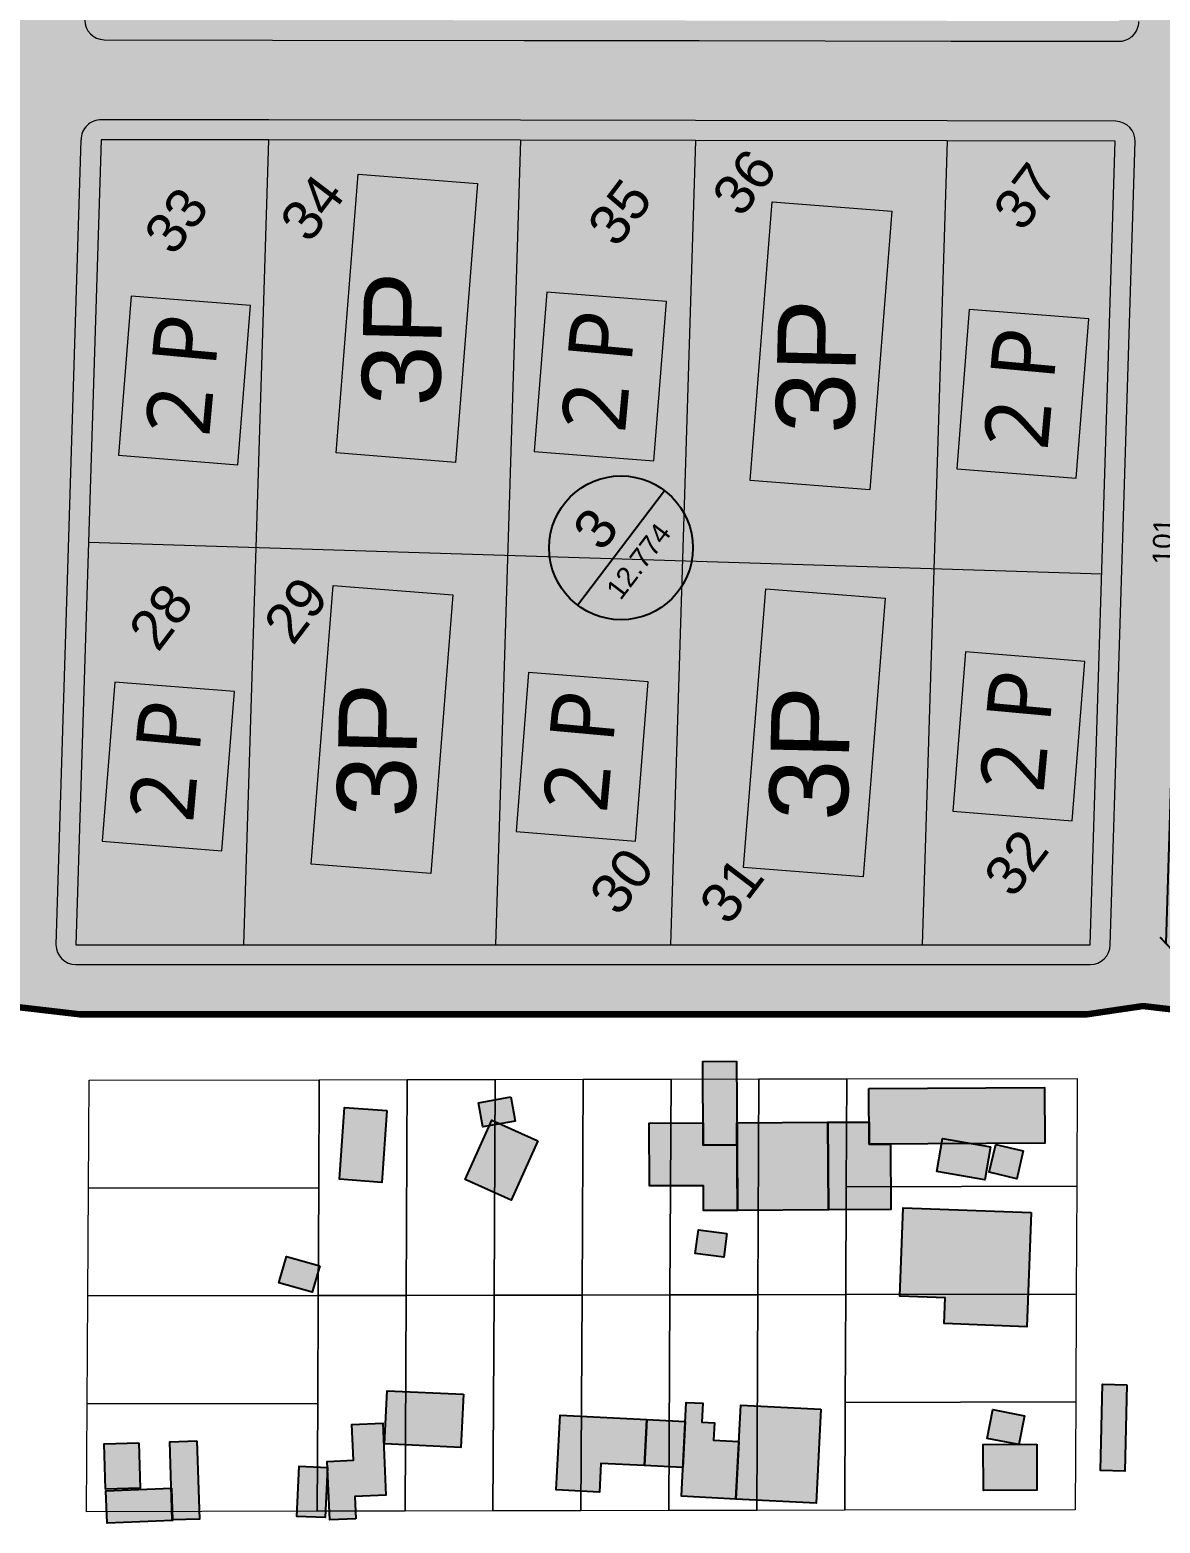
# Model space of a CAD drawing. Header units: millimetres. Extents: x -71 to 10084, y -63 to 6230.
# Drawn here: x 9337.6 to 9479, y 2729.4 to 2916.3 of the extents above; entities that cross this region are included whole.
import ezdxf
from ezdxf.enums import TextEntityAlignment as Align

# ---------------------------------------------------------------- set-up
doc = ezdxf.new("R2010")
doc.units = ezdxf.units.MM
for name, color, linetype, lineweight, true_color in [('000.TEJIDO', 214, 'Continuous', 5, 0xac029b), ('0000PARCELAS', 252, 'Continuous', 5, 0x969696), ('0000VEREDAS', 252, 'Continuous', 5, 0xa58d95), ('000CUADRAS', 251, 'Continuous', 5, 0x575757), ('00CALLES PROPUESTAS SECUNDARIAS', 18, 'Continuous', 30, 0x000000), ('01. Manzanas Esc. Urbana', 254, 'Continuous', 5, 0xcccccc), ('01. Parcelas Esc. Urbana', 8, 'Continuous', 5, 0x808080), ('COTAS', 154, 'Continuous', 5, 0x004f9e)]:
    doc.layers.add(name, color=color, linetype=linetype, lineweight=lineweight, true_color=true_color)
doc.layers.add('5 Claves calificaciones', color=22, linetype='Continuous', lineweight=25)
for name, color, linetype in [('Edificaciones Pilar', 50, 'Continuous'), ('LT-AMBITO', 1, 'Continuous'), ('LT-SIST CALZADAS', 8, 'Continuous'), ('LT-SIST VEREDAS', 9, 'Continuous'), ('LT-ZONA R1', 2, 'Continuous'), ('LT-ZONA R2', 30, 'Continuous')]:
    doc.layers.add(name, color=color, linetype=linetype)
doc.styles.add('Arial', font='arial.ttf')
doc.styles.add('ES_TEXTO PARA BLOQUES', font='arial.ttf')
doc.styles.add('LOCALES', font='@Yu Gothic.ttf', dxfattribs={"height": 2})
doc.dimstyles.new('1000', dxfattribs={"dimtxt": 2.5, "dimasz": 1.5, "dimexe": 1.25, "dimexo": 0.625, "dimtad": 1, "dimdec": 0, "dimtxsty": 'Arial', "dimblk": 'ARCHTICK', "dimcen": 2.5, "dimse1": 1, "dimse2": 1, "dimazin": 3, "dimtfac": 1, "dimtdec": 0, "dimtmove": 2, "dimatfit": 3})

# ---------------------------------------------------------------- blocks, each defined once
blk = doc.blocks.new('_ArchTick')
at = {"color": 0, "linetype": 'ByBlock', "const_width": 0.15}
blk.add_lwpolyline([(-0.5, -0.5), (0.5, 0.5)], dxfattribs=at)
blk = doc.blocks.new('*D224')
at = {"layer": 'COTAS', "color": 0, "linetype": 'Continuous', "lineweight": -2, "transparency": 16777216}
blk.add_line((9482.84, 2902.49), (9479.72, 2801.93), dxfattribs=at)
at = {"layer": 'COTAS', "color": 0, "linetype": 'Continuous', "lineweight": -2, "transparency": 16777216, "xscale": 1.5, "yscale": 1.5, "zscale": 1.5}
for p, rotation in [((9482.84, 2902.49), 88.21826318351017), ((9479.72, 2801.93), -91.78173681648981)]:
    blk.add_blockref('_ArchTick', p, dxfattribs=dict(at, rotation=rotation))
at = {"layer": 'COTAS', "color": 0, "linetype": 'Continuous', "transparency": 16777216, "insert": (9479.38, 2852.27), "char_height": 2.5, "attachment_point": 5, "rotation": 88.2183, "style": 'Arial'}
blk.add_mtext('101', dxfattribs=at)
blk = doc.blocks.new('10 X 30')
at = {"linetype": 'Continuous', "true_color": 0x2776bb, "transparency": 33554480}
h = blk.add_hatch(color=152, dxfattribs=at)
h.dxf.hatch_style = 1
h.paths.add_polyline_path([(29.44, 18.93), (21.33, 31.54), (-8.11, 12.62), (0, 0)])
at = {"layer": '000.TEJIDO', "linetype": 'Continuous'}
blk.add_lwpolyline([(0, 0), (-8.11, 12.62), (21.33, 31.54), (29.44, 18.93), (0, 0)], dxfattribs=at)
at = {"layer": '00CALLES PROPUESTAS SECUNDARIAS', "linetype": 'Continuous', "insert": (-1.43, 13.73), "char_height": 9.833, "attachment_point": 1, "rotation": 35.9341, "style": 'ES_TEXTO PARA BLOQUES'}
blk.add_mtext_dynamic_manual_height_columns('{\\C256;\\c0;3P}', width=62.6108, gutter_width=49.17, heights=[0], dxfattribs=at)
blk = doc.blocks.new('20X15')
at = {"layer": '000.TEJIDO', "linetype": 'Continuous', "true_color": 0xf8991e, "transparency": 33554687}
h = blk.add_hatch(color=30, dxfattribs=at)
h.dxf.hatch_style = 1
h.paths.add_polyline_path([(0, 0), (16.82, 10.81), (8.71, 23.43), (-8.11, 12.62)])
at = {"layer": '000.TEJIDO', "linetype": 'Continuous'}
blk.add_lwpolyline([(0, 0), (16.82, 10.81), (8.71, 23.43), (-8.11, 12.62)], close=True, dxfattribs=at)
at = {"linetype": 'Continuous', "insert": (-3.73, 11.75), "char_height": 8.0429, "width": 43.0575, "attachment_point": 1, "rotation": 31.9909, "style": 'LOCALES'}
blk.add_mtext('{\\C256;\\c0;2 P}', dxfattribs=at)

msp = doc.modelspace()

# ---------------------------------------------------------------- hatches: boundary and pattern name
at = {"layer": 'COTAS', "linetype": 'Continuous', "true_color": 0xf4ee51, "transparency": 33554472}
h = msp.add_hatch(color=41, dxfattribs=at)
h.dxf.hatch_style = 1
h.paths.add_polyline_path([(9346.49, 2902.51), (9343.35, 2801.76), (9470.25, 2801.76), (9473.38, 2902.33)])
at = {"layer": 'Edificaciones Pilar', "transparency": 33554559}
for points in [[(9426.02, 2787.17), (9426.07, 2776.7), (9421.84, 2776.68), (9421.78, 2787.15), (9426.02, 2787.17)], [(9442.57, 2783.77), (9464.52, 2783.88), (9464.56, 2776.91), (9442.6, 2776.79), (9442.57, 2783.77)], [(9382.27, 2780.99), (9381.62, 2772.01), (9376.31, 2772.4), (9376.96, 2781.37), (9382.27, 2780.99)], [(9397.77, 2782.7), (9398.31, 2779.69), (9394.26, 2778.96), (9393.72, 2781.97), (9397.77, 2782.7)], [(9401.14, 2777.2), (9397.81, 2769.8), (9392.07, 2772.38), (9395.4, 2779.79), (9401.14, 2777.2)], [(9426.07, 2776.7), (9426.11, 2768.5), (9421.88, 2768.48), (9421.87, 2771.59), (9415.1, 2771.56), (9415.06, 2779.42), (9421.83, 2779.45), (9421.84, 2776.68), (9426.07, 2776.7)], [(9437.44, 2779.54), (9437.5, 2768.56), (9426.11, 2768.5), (9426.06, 2779.48), (9437.44, 2779.54)], [(9445.26, 2776.8), (9445.31, 2768.6), (9437.5, 2768.56), (9437.44, 2779.54), (9442.59, 2779.56), (9442.6, 2776.79), (9445.26, 2776.8)], [(9457.78, 2776.45), (9457.06, 2772.34), (9451.05, 2773.39), (9451.76, 2777.5), (9457.78, 2776.45)], [(9461.88, 2775.95), (9461.06, 2772.47), (9457.63, 2773.27), (9458.44, 2776.75), (9461.88, 2775.95)], [(9462.87, 2768.22), (9462.32, 2753.93), (9451.97, 2754.33), (9452.09, 2757.54), (9446.45, 2757.75), (9446.87, 2768.83), (9462.87, 2768.22)], [(9424.81, 2765.6), (9424.42, 2762.64), (9420.84, 2763.1), (9421.23, 2766.07), (9424.81, 2765.6)], [(9373.86, 2761.55), (9372.92, 2758.25), (9368.75, 2759.45), (9369.69, 2762.74), (9373.86, 2761.55)], [(9391.84, 2745.49), (9391.53, 2738.83), (9381.97, 2739.28), (9382.28, 2745.94), (9391.84, 2745.49)], [(9474.84, 2746.68), (9474.57, 2735.86), (9471.54, 2735.94), (9471.81, 2746.76), (9474.84, 2746.68)], [(9426.3, 2739.59), (9425.93, 2732.37), (9419.11, 2732.72), (9419.71, 2744.48), (9421.77, 2744.38), (9421.65, 2741.98), (9423.25, 2741.9), (9423.14, 2739.75), (9426.3, 2739.59)], [(9436.56, 2743.63), (9435.96, 2731.87), (9425.93, 2732.37), (9426.53, 2744.14), (9436.56, 2743.63)], [(9378.39, 2729.91), (9375.12, 2729.77), (9374.8, 2737.09), (9378.07, 2737.23), (9377.87, 2741.71), (9381.73, 2741.88), (9382.13, 2732.88), (9378.26, 2732.71), (9378.39, 2729.91)], [(9414.79, 2742.33), (9414.5, 2736.57), (9409.02, 2736.84), (9408.84, 2733.24), (9403.44, 2733.52), (9403.92, 2742.88), (9414.79, 2742.33)], [(9419.59, 2742.08), (9419.29, 2736.32), (9414.5, 2736.57), (9414.79, 2742.33), (9419.59, 2742.08)], [(9462.04, 2742.8), (9461.32, 2739.19), (9457.37, 2739.97), (9458.08, 2743.58), (9462.04, 2742.8)], [(9351.21, 2739.43), (9351.38, 2733.74), (9347.05, 2733.61), (9346.88, 2739.3), (9351.21, 2739.43)], [(9358.49, 2739.66), (9358.79, 2729.87), (9355.41, 2729.77), (9355.11, 2739.55), (9358.49, 2739.66)], [(9463.57, 2739.23), (9463.6, 2733.47), (9456.9, 2733.43), (9456.87, 2739.2), (9463.57, 2739.23)], [(9374.84, 2736.34), (9374.54, 2730.05), (9370.97, 2730.21), (9371.27, 2736.51), (9374.84, 2736.34)], [(9355.29, 2733.73), (9355.45, 2729.68), (9347.26, 2729.36), (9347.11, 2733.4), (9355.29, 2733.73)]]:
    msp.add_hatch(color=256, dxfattribs=at).paths.add_polyline_path(points, flags=0)
at = {"layer": 'LT-SIST CALZADAS', "transparency": 33554559}
h = msp.add_hatch(color=256, dxfattribs=at)
h.paths.add_polyline_path([(9072.34, 2896.74), (9070.31, 2904.51), (9074.54, 2910.67), (9076.29, 2915.51), (9094.48, 3024.53), (9094.64, 3029.84), (9092.62, 3037.61), (9096.94, 3043.92), (9098.69, 3048.84), (9116.09, 3153.47), (9116.25, 3158.79), (9113.52, 3170.16), (9127.18, 3173.69), (9216.03, 3173.57), (9219.25, 3173.4), (9227.18, 3169.38), (9232.81, 3168.74), (9242.98, 3171.04), (9804.24, 3170.27), (9792.5, 3122.28), (9791.95, 3116.75), (9793, 3111.44), (9795.52, 3106.65), (9799.3, 3102.78), (9806.25, 3098.72), (9806.25, 3054.95), (9786.97, 3055.09), (9779.87, 3053.21), (9776.73, 3051.27), (9772.88, 3047.31), (9770.36, 3042.4), (9769.52, 3038.8), (9765.64, 2917.16), (9764.38, 2910.21), (9765.14, 2901.26), (9761.38, 2793.46), (9618.18, 2793.04), (9611.27, 2794.06), (9602.6, 2793.04), (9485.78, 2793.04), (9476.86, 2794.08), (9469.83, 2793.04), (9343.87, 2793.04), (9334.95, 2794.08), (9327.92, 2793.04), (9203.37, 2793.04), (9196.23, 2794.08), (9187.59, 2793.04), (9056.24, 2793.04), (9057.48, 2803.7), (9072.18, 2891.42)])
h.paths.add_polyline_path([(9346.62, 2905.04), (9346.11, 2905), (9345.63, 2904.87), (9345.19, 2904.64), (9344.79, 2904.33), (9344.47, 2903.95), (9344.23, 2903.51), (9344.08, 2903.04), (9344.03, 2902.52), (9340.9, 2801.8), (9340.95, 2801.28), (9341.09, 2800.81), (9341.63, 2800.02), (9342.42, 2799.48), (9342.89, 2799.34), (9343.4, 2799.29), (9364.4, 2799.29), (9449.3, 2799.29), (9470.3, 2799.29), (9470.8, 2799.34), (9471.27, 2799.48), (9472.07, 2800.02), (9472.6, 2800.81), (9472.75, 2801.28), (9472.8, 2801.8), (9475.93, 2902.29), (9475.89, 2902.79), (9475.76, 2903.27), (9475.25, 2904.08), (9474.47, 2904.64), (9474.01, 2904.8), (9473.5, 2904.86), (9452.43, 2904.89), (9420.93, 2904.94), (9399.03, 2904.97), (9367.53, 2905.01)], flags=16)
h.paths.add_polyline_path([(9201.97, 2799.56), (9202.42, 2799.38), (9202.95, 2799.29), (9255.15, 2799.29), (9276.34, 2799.29), (9307.59, 2799.29), (9328.39, 2799.29), (9328.89, 2799.34), (9329.36, 2799.48), (9330.16, 2800.02), (9330.69, 2800.81), (9330.84, 2801.28), (9330.89, 2801.8), (9334.02, 2902.48), (9333.99, 2902.97), (9333.86, 2903.44), (9333.65, 2903.88), (9333.35, 2904.27), (9332.97, 2904.59), (9332.55, 2904.84), (9332.09, 2904.99), (9331.59, 2905.06), (9311.53, 2905.08), (9281.53, 2905.13), (9261.08, 2905.15), (9231.08, 2905.19), (9210.67, 2905.22), (9210.67, 2905.18), (9210.3, 2905.1), (9209.85, 2904.9), (9209.45, 2904.62), (9209.11, 2904.27), (9208.84, 2903.86), (9208.67, 2903.4), (9208.58, 2902.92), (9200.61, 2801.98), (9200.62, 2801.49), (9200.72, 2801.02), (9200.92, 2800.57), (9201.2, 2800.16), (9201.56, 2799.82)], flags=16)
h.paths.add_polyline_path([(9063.57, 2802.2), (9063.53, 2801.7), (9063.6, 2801.21), (9064, 2800.34), (9064.69, 2799.68), (9065.04, 2799.5), (9064.99, 2799.29), (9188.06, 2799.29), (9188.56, 2799.34), (9189.03, 2799.48), (9189.82, 2800.02), (9190.36, 2800.81), (9190.48, 2801.19), (9190.52, 2801.19), (9198.52, 2902.54), (9198.51, 2903.06), (9198.39, 2903.56), (9198.17, 2904.02), (9197.86, 2904.44), (9197.48, 2904.78), (9197.03, 2905.03), (9196.54, 2905.19), (9196.03, 2905.24), (9082.79, 2905.4), (9082.79, 2905.38), (9082.31, 2905.31), (9081.81, 2905.11), (9081.36, 2904.8), (9080.99, 2904.41), (9080.71, 2903.95), (9080.55, 2903.49), (9077.47, 2903.83), (9077.33, 2902.81), (9080.34, 2902.31)], flags=16)
h.paths.add_polyline_path([(9211.25, 2915.43), (9211.74, 2915.27), (9212.25, 2915.22), (9232.25, 2915.19), (9262.25, 2915.15), (9281.99, 2915.12), (9311.99, 2915.08), (9331.9, 2915.06), (9332.41, 2915.09), (9332.89, 2915.22), (9333.34, 2915.45), (9333.73, 2915.76), (9334.05, 2916.14), (9334.29, 2916.58), (9334.44, 2917.05), (9334.49, 2917.57), (9338.16, 3035.61), (9338.13, 3036.11), (9338, 3036.59), (9337.77, 3037.03), (9337.46, 3037.43), (9337.08, 3037.75), (9336.64, 3037.99), (9336.17, 3038.14), (9335.67, 3038.19), (9278.63, 3038.27), (9221.18, 3038.35), (9221.18, 3038.31), (9220.77, 3038.21), (9220.3, 3037.99), (9219.89, 3037.68), (9219.55, 3037.29), (9219.29, 3036.85), (9219.16, 3036.44), (9219.12, 3036.45), (9209.76, 2917.92), (9209.78, 2917.4), (9209.89, 2916.9), (9210.11, 2916.44), (9210.42, 2916.02), (9210.81, 2915.68)], flags=16)
h.paths.add_polyline_path([(9102.64, 3035.41), (9082.85, 2917.28), (9083.07, 2917.3), (9083.18, 2916.94), (9083.4, 2916.51), (9083.72, 2916.13), (9084.1, 2915.81), (9084.53, 2915.58), (9084.99, 2915.44), (9085.48, 2915.39), (9197.21, 2915.24), (9197.72, 2915.29), (9198.18, 2915.44), (9198.98, 2915.97), (9199.51, 2916.77), (9199.63, 2917.14), (9199.67, 2917.14), (9201.75, 2943.46), (9204.37, 2976.61), (9206.98, 3009.75), (9209.03, 3035.67), (9209.02, 3036.19), (9208.9, 3036.68), (9208.68, 3037.15), (9208.38, 3037.56), (9207.99, 3037.9), (9207.54, 3038.15), (9207.06, 3038.31), (9206.54, 3038.37), (9105.09, 3038.5), (9105.09, 3038.49), (9104.62, 3038.41), (9104.12, 3038.22), (9103.66, 3037.91), (9103.29, 3037.52), (9103.01, 3037.06), (9102.86, 3036.6), (9099.78, 3036.94), (9099.64, 3035.92)], flags=16)
h.paths.add_polyline_path([(9220.46, 3049.89), (9220.69, 3049.46), (9221, 3049.08), (9221.38, 3048.77), (9221.81, 3048.53), (9222.27, 3048.39), (9222.76, 3048.34), (9336.04, 3048.19), (9336.56, 3048.23), (9337.03, 3048.36), (9337.48, 3048.58), (9337.87, 3048.89), (9338.2, 3049.28), (9338.43, 3049.71), (9338.58, 3050.19), (9338.63, 3050.71), (9339.22, 3069.5), (9341.18, 3132.49), (9341.16, 3132.49), (9341.09, 3132.96), (9340.91, 3133.45), (9340.61, 3133.91), (9340.23, 3134.29), (9339.78, 3134.57), (9339.34, 3134.73), (9339.34, 3134.75), (9231.17, 3154.12), (9230.68, 3154.16), (9230.19, 3154.1), (9229.73, 3153.95), (9229.3, 3153.71), (9228.92, 3153.39), (9228.62, 3153.01), (9228.45, 3152.67), (9228.3, 3152.71), (9222.27, 3076.29), (9220.26, 3050.89), (9220.32, 3050.36)], flags=16)
h.paths.add_polyline_path([(9124.62, 3166), (9124.46, 3165.54), (9121.38, 3165.88), (9121.24, 3164.86), (9124.25, 3164.36), (9105.27, 3051.1), (9105.45, 3050.13), (9105.88, 3049.39), (9106.54, 3048.83), (9107.47, 3048.5), (9208.13, 3048.36), (9208.12, 3048.4), (9208.54, 3048.5), (9209, 3048.72), (9209.42, 3049.03), (9209.76, 3049.41), (9210.01, 3049.86), (9210.14, 3050.27), (9210.18, 3050.26), (9214.53, 3106.72), (9218.99, 3164.63), (9218.98, 3165.15), (9218.86, 3165.64), (9218.65, 3166.11), (9218.34, 3166.52), (9217.95, 3166.86), (9217.51, 3167.11), (9217.02, 3167.27), (9216.51, 3167.32), (9126.7, 3167.44), (9126.7, 3167.43), (9126.22, 3167.36), (9125.72, 3167.16), (9125.27, 3166.85), (9124.9, 3166.46)], flags=16)
h.paths.add_polyline_path([(9755.04, 2799.99), (9755.58, 2800.77), (9755.8, 2801.72), (9758.91, 2901.86), (9758.88, 2902.37), (9758.75, 2902.85), (9758.53, 2903.3), (9758.22, 2903.7), (9757.84, 2904.03), (9757.4, 2904.28), (9756.92, 2904.43), (9756.42, 2904.48), (9733.92, 2904.51), (9700.17, 2904.56), (9677.46, 2904.59), (9643.71, 2904.63), (9621.3, 2904.66), (9620.78, 2904.63), (9620.3, 2904.49), (9619.86, 2904.27), (9619.46, 2903.96), (9619.14, 2903.58), (9618.9, 2903.14), (9618.75, 2902.67), (9618.7, 2902.17), (9615.63, 2801.88), (9615.66, 2801.32), (9615.82, 2800.78), (9616.08, 2800.3), (9616.46, 2799.88), (9616.92, 2799.56), (9617.43, 2799.35), (9617.78, 2799.29), (9674.33, 2799.29), (9697.05, 2799.29), (9730.8, 2799.29), (9753.3, 2799.29), (9754.25, 2799.48)], flags=16)
h.paths.add_polyline_path([(9488.53, 2904.84), (9488.01, 2904.81), (9487.53, 2904.68), (9487.09, 2904.45), (9486.69, 2904.14), (9486.37, 2903.76), (9486.13, 2903.32), (9485.98, 2902.85), (9485.93, 2902.33), (9482.8, 2801.8), (9482.86, 2801.28), (9483, 2800.81), (9483.54, 2800.02), (9484.33, 2799.48), (9484.8, 2799.34), (9485.31, 2799.29), (9583.57, 2799.29), (9603.07, 2799.29), (9603.58, 2799.34), (9604.05, 2799.48), (9604.84, 2800.02), (9605.38, 2800.81), (9605.52, 2801.28), (9605.58, 2801.8), (9608.7, 2902.11), (9608.66, 2902.61), (9608.53, 2903.09), (9608.3, 2903.53), (9607.99, 2903.92), (9607.61, 2904.25), (9607.17, 2904.48), (9606.7, 2904.63), (9606.2, 2904.68), (9586.7, 2904.71), (9557.45, 2904.75), (9537.19, 2904.78), (9507.94, 2904.82)], flags=16)
h.paths.add_polyline_path([(9348.17, 3035.66), (9344.5, 2917.54), (9344.68, 2916.58), (9345.2, 2915.8), (9345.97, 2915.26), (9346.92, 2915.04), (9367.99, 2915.01), (9399.49, 2914.96), (9421.39, 2914.93), (9452.89, 2914.89), (9473.8, 2914.86), (9474.32, 2914.9), (9474.79, 2915.03), (9475.24, 2915.26), (9475.63, 2915.57), (9475.96, 2915.95), (9476.19, 2916.39), (9476.34, 2916.86), (9476.39, 2917.38), (9480.07, 3035.42), (9480.03, 3035.92), (9479.9, 3036.4), (9479.68, 3036.84), (9479.36, 3037.24), (9478.98, 3037.56), (9478.54, 3037.8), (9478.07, 3037.95), (9477.57, 3038), (9456.57, 3038.03), (9425.07, 3038.07), (9403.18, 3038.1), (9371.68, 3038.14), (9350.77, 3038.17), (9350.25, 3038.13), (9349.77, 3038), (9349.33, 3037.78), (9348.93, 3037.47), (9348.61, 3037.08), (9348.37, 3036.65), (9348.22, 3036.17)], flags=16)
h.paths.add_polyline_path([(9619.36, 2916.21), (9619.59, 2915.78), (9619.9, 2915.4), (9620.28, 2915.08), (9620.71, 2914.85), (9621.18, 2914.71), (9621.67, 2914.66), (9756.92, 2914.48), (9757.86, 2914.68), (9758.63, 2915.2), (9759.16, 2915.96), (9759.38, 2916.9), (9763.69, 3055.63), (9766.76, 3055.53), (9766.81, 3056.62), (9763.71, 3056.83), (9763.65, 3057.3), (9763.46, 3057.8), (9763.17, 3058.25), (9762.79, 3058.63), (9762.34, 3058.92), (9761.9, 3059.08), (9761.9, 3059.09), (9627.2, 3083.21), (9626.71, 3083.25), (9626.22, 3083.19), (9625.76, 3083.04), (9625.33, 3082.8), (9624.96, 3082.48), (9624.65, 3082.1), (9624.48, 3081.76), (9624.29, 3081.82), (9619.17, 2917.17), (9619.22, 2916.68)], flags=16)
h.paths.add_polyline_path([(9492.92, 3106.12), (9492.61, 3105.74), (9492.44, 3105.4), (9492.25, 3105.46), (9491.44, 3079.32), (9490.44, 3047.33), (9489.45, 3015.35), (9488.45, 2983.36), (9487.46, 2951.38), (9486.4, 2917.35), (9486.59, 2916.39), (9487.1, 2915.6), (9487.87, 2915.06), (9488.83, 2914.84), (9606.57, 2914.68), (9607.09, 2914.72), (9607.56, 2914.85), (9608.01, 2915.08), (9608.4, 2915.39), (9608.73, 2915.77), (9608.96, 2916.21), (9609.11, 2916.68), (9609.16, 2917.2), (9614.34, 3083.58), (9614.32, 3083.58), (9614.26, 3084.05), (9614.07, 3084.55), (9613.78, 3085), (9613.39, 3085.38), (9612.94, 3085.66), (9612.5, 3085.83), (9612.51, 3085.84), (9495.16, 3106.85), (9494.67, 3106.89), (9494.18, 3106.83), (9493.72, 3106.68), (9493.29, 3106.44)], flags=16)
h.paths.add_polyline_path([(9351.79, 3131.39), (9351.49, 3131.01), (9351.32, 3130.67), (9351.13, 3130.73), (9348.64, 3050.69), (9348.82, 3049.73), (9349.34, 3048.94), (9350.11, 3048.39), (9351.07, 3048.17), (9373.13, 3048.14), (9395.13, 3048.11), (9417.13, 3048.08), (9477.94, 3048), (9478.46, 3048.03), (9478.94, 3048.16), (9479.38, 3048.39), (9479.77, 3048.7), (9480.1, 3049.09), (9480.34, 3049.52), (9480.48, 3050), (9480.54, 3050.51), (9482.3, 3107.22), (9482.28, 3107.22), (9482.22, 3107.69), (9482.03, 3108.19), (9481.74, 3108.64), (9481.35, 3109.02), (9480.9, 3109.3), (9480.46, 3109.47), (9480.47, 3109.48), (9354.04, 3132.12), (9353.55, 3132.16), (9353.06, 3132.1), (9352.6, 3131.95), (9352.17, 3131.71)], flags=16)
h.paths.add_polyline_path([(9800.01, 3095.1), (9800.01, 3095.1), (9800.01, 3095.1), (9800.01, 3095.1), (9800.01, 3095.1), (9800.01, 3095.1), (9800.01, 3095.11), (9800.01, 3095.11), (9800.01, 3095.11), (9800.01, 3095.11), (9800.01, 3095.11), (9800, 3095.11), (9800, 3095.11), (9800, 3095.11), (9800, 3095.11), (9800, 3095.11), (9800, 3095.11), (9800, 3095.11), (9800, 3095.11), (9800, 3095.11), (9800, 3095.11), (9800, 3095.11), (9799.99, 3095.11), (9799.99, 3095.11), (9799.99, 3095.11), (9799.99, 3095.11), (9799.99, 3095.11), (9799.99, 3095.1), (9799.99, 3095.1), (9799.99, 3095.1), (9799.99, 3095.1), (9791.67, 3061.1), (9791.67, 3061.09), (9791.67, 3061.09), (9791.67, 3061.09), (9791.67, 3061.09), (9791.67, 3061.09), (9791.67, 3061.09), (9791.67, 3061.09), (9791.67, 3061.09), (9791.67, 3061.09), (9791.67, 3061.09), (9791.67, 3061.09), (9791.67, 3061.09), (9791.67, 3061.08), (9791.67, 3061.08), (9791.67, 3061.08), (9791.68, 3061.08), (9791.68, 3061.08), (9791.68, 3061.08), (9791.68, 3061.08), (9800, 3061.14), (9800, 3061.14), (9800, 3061.14), (9800, 3061.14), (9800, 3061.14), (9800, 3061.14), (9800.01, 3061.14), (9800.01, 3061.15), (9800.01, 3061.15), (9800.01, 3061.15), (9800.01, 3061.15), (9800.01, 3061.15), (9800.01, 3061.15), (9800.01, 3061.15), (9800.01, 3061.15), (9800.01, 3061.15), (9800.01, 3061.15)], flags=16)
h.paths.add_polyline_path([(9796.29, 3164.03), (9796.29, 3164.03), (9796.29, 3164.03), (9796.29, 3164.03), (9796.29, 3164.04), (9796.29, 3164.04), (9796.29, 3164.04), (9796.29, 3164.04), (9796.29, 3164.04), (9796.29, 3164.04), (9796.29, 3164.04), (9796.29, 3164.04), (9796.29, 3164.04), (9796.28, 3164.04), (9796.28, 3164.04), (9796.28, 3164.04), (9796.28, 3164.04), (9796.28, 3164.04), (9796.28, 3164.04), (9242.51, 3164.8), (9242.51, 3164.8), (9242.51, 3164.8), (9242.51, 3164.8), (9242.51, 3164.8), (9242.51, 3164.8), (9242.51, 3164.8), (9242.51, 3164.79), (9242.51, 3164.79), (9242.51, 3164.79), (9242.5, 3164.79), (9242.5, 3164.79), (9242.5, 3164.79), (9242.5, 3164.79), (9242.5, 3164.79), (9242.5, 3164.79), (9242.5, 3164.79), (9242.5, 3164.79), (9242.5, 3164.79), (9242.5, 3164.78), (9242.5, 3164.78), (9242.5, 3164.78), (9242.5, 3164.78), (9242.51, 3164.78), (9242.51, 3164.78), (9242.51, 3164.78), (9242.51, 3164.78), (9242.51, 3164.78), (9242.51, 3164.78), (9242.51, 3164.78), (9242.51, 3164.78), (9773.2, 3069.71), (9773.2, 3069.71), (9773.2, 3069.71), (9773.2, 3069.71), (9773.2, 3069.71), (9773.2, 3069.71), (9773.2, 3069.72), (9773.2, 3069.72), (9773.21, 3069.72), (9773.21, 3069.72), (9773.21, 3069.72), (9773.21, 3069.72), (9773.21, 3069.72), (9773.21, 3069.72), (9773.21, 3069.72), (9773.21, 3069.72)], flags=16)
at = {"layer": 'LT-SIST VEREDAS', "transparency": 33554559}
h = msp.add_hatch(color=256, dxfattribs=at)
h.paths.add_polyline_path([(9348.93, 3037.47), (9349.33, 3037.78), (9349.77, 3038), (9350.25, 3038.13), (9350.77, 3038.17), (9371.68, 3038.14), (9403.18, 3038.1), (9425.07, 3038.07), (9456.57, 3038.03), (9477.57, 3038), (9478.07, 3037.95), (9478.54, 3037.8), (9478.98, 3037.56), (9479.36, 3037.24), (9479.68, 3036.84), (9479.9, 3036.4), (9480.03, 3035.92), (9480.07, 3035.42), (9476.39, 2917.38), (9476.34, 2916.86), (9476.19, 2916.39), (9475.96, 2915.95), (9475.63, 2915.57), (9475.24, 2915.26), (9474.79, 2915.03), (9474.32, 2914.9), (9473.8, 2914.86), (9452.89, 2914.89), (9421.39, 2914.93), (9399.49, 2914.96), (9367.99, 2915.01), (9346.92, 2915.04), (9345.97, 2915.26), (9345.2, 2915.8), (9344.68, 2916.58), (9344.5, 2917.54), (9348.17, 3035.66), (9348.22, 3036.17), (9348.37, 3036.65), (9348.61, 3037.08)])
h.paths.add_polyline_path([(9403.17, 3035.6), (9371.67, 3035.64), (9350.67, 3035.67), (9347, 2917.54), (9368, 2917.51), (9399.5, 2917.46), (9421.39, 2917.43), (9452.89, 2917.39), (9473.89, 2917.36), (9477.57, 3035.5), (9425.07, 3035.57)], flags=16)
h = msp.add_hatch(color=256, dxfattribs=at)
h.paths.add_polyline_path([(9452.43, 2904.89), (9473.5, 2904.86), (9474.01, 2904.8), (9474.47, 2904.64), (9475.25, 2904.08), (9475.76, 2903.27), (9475.89, 2902.79), (9475.93, 2902.29), (9472.8, 2801.8), (9472.75, 2801.28), (9472.6, 2800.81), (9472.07, 2800.02), (9471.27, 2799.48), (9470.8, 2799.34), (9470.3, 2799.29), (9449.3, 2799.29), (9364.4, 2799.29), (9343.4, 2799.29), (9342.89, 2799.34), (9342.42, 2799.48), (9341.63, 2800.02), (9341.09, 2800.81), (9340.95, 2801.28), (9340.9, 2801.8), (9344.03, 2902.52), (9344.08, 2903.04), (9344.23, 2903.51), (9344.47, 2903.95), (9344.79, 2904.33), (9345.19, 2904.64), (9345.63, 2904.87), (9346.11, 2905), (9346.62, 2905.04), (9367.53, 2905.01), (9399.03, 2904.97), (9420.93, 2904.94)])
h.paths.add_polyline_path([(9473.43, 2902.36), (9452.43, 2902.39), (9420.93, 2902.44), (9399.03, 2902.47), (9367.53, 2902.51), (9346.53, 2902.54), (9343.4, 2801.79), (9364.4, 2801.79), (9395.9, 2801.79), (9470.3, 2801.79)], flags=16)
at = {"layer": 'LT-ZONA R1', "transparency": 33554559}
for points in [[(9367.53, 2902.51), (9365.94, 2851.51), (9364.4, 2801.79), (9343.4, 2801.79), (9344.96, 2852.16), (9346.53, 2902.54)], [(9397.41, 2850.53), (9397.41, 2850.53), (9399.03, 2902.47), (9420.93, 2902.44), (9419.29, 2849.85), (9417.8, 2801.79), (9395.9, 2801.79)], [(9473.43, 2902.36), (9471.74, 2848.22), (9450.76, 2848.87), (9452.43, 2902.39)], [(9470.3, 2801.79), (9449.3, 2801.79), (9450.76, 2848.87), (9471.74, 2848.22)]]:
    msp.add_hatch(color=256, dxfattribs=at).paths.add_polyline_path(points)
at = {"layer": 'LT-ZONA R2', "transparency": 33554559}
for points in [[(9365.94, 2851.51), (9367.53, 2902.51), (9399.03, 2902.47), (9397.41, 2850.53)], [(9452.43, 2902.39), (9450.76, 2848.87), (9419.29, 2849.85), (9420.93, 2902.44)], [(9364.4, 2801.79), (9365.94, 2851.51), (9397.41, 2850.53), (9395.9, 2801.79)], [(9417.8, 2801.79), (9419.29, 2849.85), (9450.76, 2848.87), (9449.3, 2801.79)]]:
    msp.add_hatch(color=256, dxfattribs=at).paths.add_polyline_path(points)

# ---------------------------------------------------------------- linework, layer by layer
at = {"layer": '0000PARCELAS', "linetype": 'Continuous'}
for p, q in [((9364.35, 2801.76), (9367.49, 2902.48)), ((9398.99, 2902.44), (9395.85, 2801.76)), ((9420.88, 2902.41), (9417.75, 2801.76)), ((9452.38, 2902.36), (9449.25, 2801.76)), ((9344.92, 2852.13), (9471.7, 2848.19))]:
    msp.add_line(p, q, dxfattribs=at)
at = {"layer": '0000VEREDAS', "linetype": 'Continuous'}
for points in [[(9346.87, 2915.01), (9367.95, 2914.98), (9399.45, 2914.93), (9421.34, 2914.91), (9452.84, 2914.86), (9473.77, 2914.83)], [(9473.46, 2904.83), (9452.38, 2904.86), (9420.88, 2904.91), (9398.99, 2904.94), (9367.49, 2904.98), (9346.49, 2905.01)], [(9343.98, 2902.51), (9340.85, 2801.76)], [(9472.75, 2801.68), (9475.88, 2902.33)], [(9343.35, 2799.26), (9364.35, 2799.26), (9395.85, 2799.26), (9417.75, 2799.26), (9449.25, 2799.26), (9470.25, 2799.26)]]:
    msp.add_lwpolyline(points, dxfattribs=at)
for centre, start, end in [((9346.95, 2917.51), 179.9221, 268.2183), ((9473.85, 2917.33), 268.2183, 359.9221), ((9346.49, 2902.51), 88.2183, 179.9221), ((9473.38, 2902.33), 358.219, 88.2183), ((9343.35, 2801.76), 180, 270), ((9470.25, 2801.76), 270, 0)]:
    msp.add_arc(centre, 2.5, start, end, dxfattribs=at)
at = {"layer": '000CUADRAS', "linetype": 'Continuous'}
msp.add_lwpolyline([(9364.35, 2801.76), (9395.85, 2801.76), (9417.75, 2801.76), (9449.25, 2801.76), (9470.25, 2801.76), (9473.38, 2902.33), (9452.38, 2902.36), (9420.88, 2902.41), (9398.99, 2902.44), (9367.49, 2902.48), (9346.49, 2902.51), (9343.35, 2801.76)], close=True, dxfattribs=at)
at = {"layer": '01. Manzanas Esc. Urbana', "linetype": 'Continuous', "flags": 128}
msp.add_lwpolyline([(9439.54, 2730.97), (9428.54, 2730.95), (9417.54, 2730.93), (9406.54, 2730.91), (9395.53, 2730.89), (9384.54, 2730.87), (9373.54, 2730.84), (9344.69, 2730.79), (9344.76, 2744.28), (9344.84, 2757.79), (9344.91, 2771.28), (9344.99, 2784.79), (9373.8, 2784.84), (9384.81, 2784.87), (9395.8, 2784.89), (9406.81, 2784.91), (9417.81, 2784.93), (9428.81, 2784.95), (9439.81, 2784.97), (9468.63, 2785.03), (9468.57, 2771.53), (9468.51, 2758.03), (9468.45, 2744.53), (9468.39, 2731.03), (9439.54, 2730.97)], close=True, dxfattribs=at)
at = {"layer": '01. Parcelas Esc. Urbana', "linetype": 'Continuous', "flags": 128}
for points in [[(9344.99, 2784.79), (9373.8, 2784.84), (9373.73, 2771.34), (9344.91, 2771.28), (9344.99, 2784.79)], [(9344.99, 2784.79), (9373.8, 2784.84), (9373.73, 2771.34), (9344.91, 2771.28), (9344.99, 2784.79)], [(9373.67, 2757.84), (9373.73, 2771.34), (9373.8, 2784.84), (9384.81, 2784.87), (9384.67, 2757.87), (9373.67, 2757.84)], [(9373.67, 2757.84), (9373.73, 2771.34), (9373.8, 2784.84), (9384.81, 2784.87), (9384.67, 2757.87), (9373.67, 2757.84)], [(9384.67, 2757.87), (9384.81, 2784.87), (9395.8, 2784.89), (9395.67, 2757.89), (9384.67, 2757.87)], [(9384.67, 2757.87), (9384.81, 2784.87), (9395.8, 2784.89), (9395.67, 2757.89), (9384.67, 2757.87)], [(9395.67, 2757.89), (9395.8, 2784.89), (9406.81, 2784.91), (9406.67, 2757.91), (9395.67, 2757.89)], [(9395.67, 2757.89), (9395.8, 2784.89), (9406.81, 2784.91), (9406.67, 2757.91), (9395.67, 2757.89)], [(9417.81, 2784.93), (9417.67, 2757.93), (9406.67, 2757.91), (9406.81, 2784.91), (9417.81, 2784.93)], [(9417.81, 2784.93), (9417.67, 2757.93), (9406.67, 2757.91), (9406.81, 2784.91), (9417.81, 2784.93)], [(9428.81, 2784.95), (9428.67, 2757.95), (9417.67, 2757.93), (9417.81, 2784.93), (9428.81, 2784.95)], [(9428.81, 2784.95), (9428.67, 2757.95), (9417.67, 2757.93), (9417.81, 2784.93), (9428.81, 2784.95)], [(9439.81, 2784.97), (9439.74, 2771.47), (9439.67, 2757.97), (9428.67, 2757.95), (9428.81, 2784.95), (9439.81, 2784.97)], [(9439.81, 2784.97), (9439.74, 2771.47), (9439.67, 2757.97), (9428.67, 2757.95), (9428.81, 2784.95), (9439.81, 2784.97)], [(9468.57, 2771.53), (9439.74, 2771.47), (9439.81, 2784.97), (9468.63, 2785.03), (9468.57, 2771.53)], [(9468.57, 2771.53), (9439.74, 2771.47), (9439.81, 2784.97), (9468.63, 2785.03), (9468.57, 2771.53)], [(9344.91, 2771.28), (9373.73, 2771.34), (9373.67, 2757.84), (9344.84, 2757.79), (9344.91, 2771.28)], [(9344.91, 2771.28), (9373.73, 2771.34), (9373.67, 2757.84), (9344.84, 2757.79), (9344.91, 2771.28)], [(9468.51, 2758.03), (9439.67, 2757.97), (9439.74, 2771.47), (9468.57, 2771.53), (9468.51, 2758.03)], [(9468.51, 2758.03), (9439.67, 2757.97), (9439.74, 2771.47), (9468.57, 2771.53), (9468.51, 2758.03)], [(9344.84, 2757.79), (9373.67, 2757.84), (9373.6, 2744.34), (9344.76, 2744.28), (9344.84, 2757.79)], [(9344.84, 2757.79), (9373.67, 2757.84), (9373.6, 2744.34), (9344.76, 2744.28), (9344.84, 2757.79)], [(9373.54, 2730.84), (9373.6, 2744.34), (9373.67, 2757.84), (9384.67, 2757.87), (9384.54, 2730.87), (9373.54, 2730.84)], [(9373.54, 2730.84), (9373.6, 2744.34), (9373.67, 2757.84), (9384.67, 2757.87), (9384.54, 2730.87), (9373.54, 2730.84)], [(9384.54, 2730.87), (9384.67, 2757.87), (9395.67, 2757.89), (9395.53, 2730.89), (9384.54, 2730.87)], [(9384.54, 2730.87), (9384.67, 2757.87), (9395.67, 2757.89), (9395.53, 2730.89), (9384.54, 2730.87)], [(9395.53, 2730.89), (9395.67, 2757.89), (9406.67, 2757.91), (9406.54, 2730.91), (9395.53, 2730.89)], [(9395.53, 2730.89), (9395.67, 2757.89), (9406.67, 2757.91), (9406.54, 2730.91), (9395.53, 2730.89)], [(9417.67, 2757.93), (9417.54, 2730.93), (9406.54, 2730.91), (9406.67, 2757.91), (9417.67, 2757.93)], [(9417.67, 2757.93), (9417.54, 2730.93), (9406.54, 2730.91), (9406.67, 2757.91), (9417.67, 2757.93)], [(9428.67, 2757.95), (9428.54, 2730.95), (9417.54, 2730.93), (9417.67, 2757.93), (9428.67, 2757.95)], [(9428.67, 2757.95), (9428.54, 2730.95), (9417.54, 2730.93), (9417.67, 2757.93), (9428.67, 2757.95)], [(9439.67, 2757.97), (9439.61, 2744.47), (9439.54, 2730.97), (9428.54, 2730.95), (9428.67, 2757.95), (9439.67, 2757.97)], [(9439.67, 2757.97), (9439.61, 2744.47), (9439.54, 2730.97), (9428.54, 2730.95), (9428.67, 2757.95), (9439.67, 2757.97)], [(9468.45, 2744.53), (9439.61, 2744.47), (9439.67, 2757.97), (9468.51, 2758.03), (9468.45, 2744.53)], [(9468.45, 2744.53), (9439.61, 2744.47), (9439.67, 2757.97), (9468.51, 2758.03), (9468.45, 2744.53)], [(9344.76, 2744.28), (9373.6, 2744.34), (9373.54, 2730.84), (9344.69, 2730.79), (9344.76, 2744.28)], [(9344.76, 2744.28), (9373.6, 2744.34), (9373.54, 2730.84), (9344.69, 2730.79), (9344.76, 2744.28)], [(9468.39, 2731.03), (9439.54, 2730.97), (9439.61, 2744.47), (9468.45, 2744.53), (9468.39, 2731.03)], [(9468.39, 2731.03), (9439.54, 2730.97), (9439.61, 2744.47), (9468.45, 2744.53), (9468.39, 2731.03)]]:
    msp.add_lwpolyline(points, close=True, dxfattribs=at)
at = {"layer": '5 Claves calificaciones'}
msp.add_lwpolyline([(9406.1, 2844.26), (9416.99, 2858.59)], dxfattribs=at)
msp.add_circle((9411.55, 2851.43), 9, dxfattribs=at)
at = {"layer": 'Edificaciones Pilar', "linetype": 'Continuous', "flags": 128}
for points in [[(9426.02, 2787.17), (9426.07, 2776.7), (9421.84, 2776.68), (9421.78, 2787.15), (9426.02, 2787.17)], [(9442.57, 2783.77), (9464.52, 2783.88), (9464.56, 2776.91), (9442.6, 2776.79), (9442.57, 2783.77)], [(9382.27, 2780.99), (9381.62, 2772.01), (9376.31, 2772.4), (9376.96, 2781.37), (9382.27, 2780.99)], [(9397.77, 2782.7), (9398.31, 2779.69), (9394.26, 2778.96), (9393.72, 2781.97), (9397.77, 2782.7)], [(9401.14, 2777.2), (9397.81, 2769.8), (9392.07, 2772.38), (9395.4, 2779.79), (9401.14, 2777.2)], [(9426.07, 2776.7), (9426.11, 2768.5), (9421.88, 2768.48), (9421.87, 2771.59), (9415.1, 2771.56), (9415.06, 2779.42), (9421.83, 2779.45), (9421.84, 2776.68), (9426.07, 2776.7)], [(9437.44, 2779.54), (9437.5, 2768.56), (9426.11, 2768.5), (9426.06, 2779.48), (9437.44, 2779.54)], [(9445.26, 2776.8), (9445.31, 2768.6), (9437.5, 2768.56), (9437.44, 2779.54), (9442.59, 2779.56), (9442.6, 2776.79), (9445.26, 2776.8)], [(9457.78, 2776.45), (9457.06, 2772.34), (9451.05, 2773.39), (9451.76, 2777.5), (9457.78, 2776.45)], [(9461.88, 2775.95), (9461.06, 2772.47), (9457.63, 2773.27), (9458.44, 2776.75), (9461.88, 2775.95)], [(9462.87, 2768.22), (9462.32, 2753.93), (9451.97, 2754.33), (9452.09, 2757.54), (9446.45, 2757.75), (9446.87, 2768.83), (9462.87, 2768.22)], [(9424.81, 2765.6), (9424.42, 2762.64), (9420.84, 2763.1), (9421.23, 2766.07), (9424.81, 2765.6)], [(9373.86, 2761.55), (9372.92, 2758.25), (9368.75, 2759.45), (9369.69, 2762.74), (9373.86, 2761.55)], [(9391.84, 2745.49), (9391.53, 2738.83), (9381.97, 2739.28), (9382.28, 2745.94), (9391.84, 2745.49)], [(9474.84, 2746.68), (9474.57, 2735.86), (9471.54, 2735.94), (9471.81, 2746.76), (9474.84, 2746.68)], [(9426.3, 2739.59), (9425.93, 2732.37), (9419.11, 2732.72), (9419.71, 2744.48), (9421.77, 2744.38), (9421.65, 2741.98), (9423.25, 2741.9), (9423.14, 2739.75), (9426.3, 2739.59)], [(9436.56, 2743.63), (9435.96, 2731.87), (9425.93, 2732.37), (9426.53, 2744.14), (9436.56, 2743.63)], [(9378.39, 2729.91), (9375.12, 2729.77), (9374.8, 2737.09), (9378.07, 2737.23), (9377.87, 2741.71), (9381.73, 2741.88), (9382.13, 2732.88), (9378.26, 2732.71), (9378.39, 2729.91)], [(9414.79, 2742.33), (9414.5, 2736.57), (9409.02, 2736.84), (9408.84, 2733.24), (9403.44, 2733.52), (9403.92, 2742.88), (9414.79, 2742.33)], [(9419.59, 2742.08), (9419.29, 2736.32), (9414.5, 2736.57), (9414.79, 2742.33), (9419.59, 2742.08)], [(9462.04, 2742.8), (9461.32, 2739.19), (9457.37, 2739.97), (9458.08, 2743.58), (9462.04, 2742.8)], [(9351.21, 2739.43), (9351.38, 2733.74), (9347.05, 2733.61), (9346.88, 2739.3), (9351.21, 2739.43)], [(9358.49, 2739.66), (9358.79, 2729.87), (9355.41, 2729.77), (9355.11, 2739.55), (9358.49, 2739.66)], [(9463.57, 2739.23), (9463.6, 2733.47), (9456.9, 2733.43), (9456.87, 2739.2), (9463.57, 2739.23)], [(9374.84, 2736.34), (9374.54, 2730.05), (9370.97, 2730.21), (9371.27, 2736.51), (9374.84, 2736.34)], [(9355.29, 2733.73), (9355.45, 2729.68), (9347.26, 2729.36), (9347.11, 2733.4), (9355.29, 2733.73)]]:
    msp.add_lwpolyline(points, close=True, dxfattribs=at)
at = {"layer": 'LT-AMBITO', "const_width": 0.8}
msp.add_lwpolyline([(9618.18, 2793.04), (9611.27, 2794.06), (9602.6, 2793.04), (9485.78, 2793.04), (9476.86, 2794.08), (9469.83, 2793.04), (9343.87, 2793.04), (9334.95, 2794.08), (9327.92, 2793.04), (9203.37, 2793.04), (9196.23, 2794.08), (9187.59, 2793.04), (9056.24, 2793.04), (9057.48, 2803.7), (9057.48, 2803.7), (9072.18, 2891.42), (9072.34, 2896.74), (9070.31, 2904.51), (9074.54, 2910.67), (9076.29, 2915.51), (9094.48, 3024.53)], dxfattribs=at)

# ---------------------------------------------------------------- block references
at = {"layer": '000.TEJIDO', "linetype": 'Continuous', "rotation": 52.75206907912627}
for name, p in [('10 X 30', (9390.05, 2920.3)), ('10 X 30', (9442.74, 2920.21)), ('10 X 30', (9390.85, 2862.12)), ('10 X 30', (9442.67, 2858.68)), ('20X15', (9415.65, 2862.31)), ('20X15', (9363.62, 2861.83)), ('20X15', (9468.51, 2860.14)), ('10 X 30', (9387.75, 2810.66)), ('10 X 30', (9441.85, 2810.25)), ('20X15', (9468.02, 2817.28)), ('20X15', (9361.6, 2813.52)), ('20X15', (9413.37, 2814.73))]:
    msp.add_blockref(name, p, dxfattribs=at)

# ---------------------------------------------------------------- texts
at = {"layer": '5 Claves calificaciones', "style": 'Arial'}
for s, p in [('36', (9428.95, 2895.7)), ('37', (9464.13, 2893.93)), ('34', (9374.89, 2892.49)), ('35', (9413.37, 2891.93)), ('33', (9357.88, 2890.9)), ('3', (9410.35, 2852.33)), ('28', (9355.96, 2841.33)), ('29', (9372.85, 2842.15)), ('32', (9462.96, 2810.51)), ('30', (9413.61, 2808.23)), ('31', (9427.35, 2807.08))]:
    msp.add_text(s, height=5, rotation=52.7559, dxfattribs=at).set_placement(p, align=Align.CENTER)
msp.add_text('12.774', height=2.5, rotation=52.7521, dxfattribs=at).set_placement((9412.74, 2850.52), align=Align.TOP_CENTER)

# ---------------------------------------------------------------- dimensions: what is measured, and where the dimension line sits
at = {"layer": 'COTAS', "linetype": 'Continuous'}
dim = msp.add_aligned_dim(p1=(9488.39, 2902.31), p2=(9485.26, 2801.76), distance=-5.55, dimstyle='1000', dxfattribs=at)
dim.commit()
dim.dimension.update_dxf_attribs({"geometry": '*D224', "text_midpoint": (9479.38, 2852.27)})

doc.saveas('drawing.dxf')
